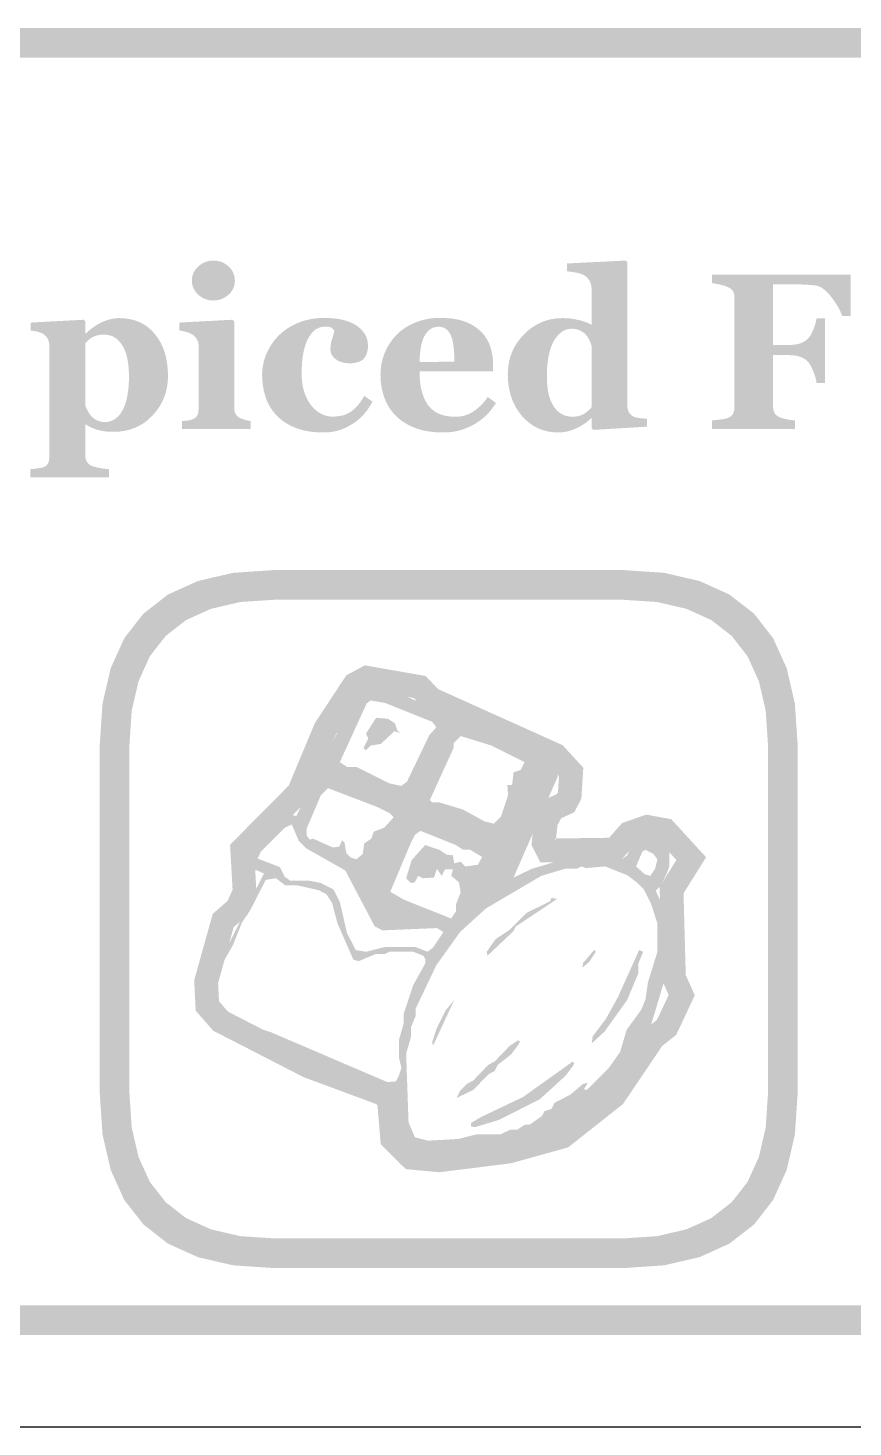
# Model space of a CAD drawing. Header units: millimetres. Extents: x 6 to 441, y 6 to 299.
# Drawn here: x 153.93 to 165.05, y 68.96 to 87.8 of the extents above; entities that cross this region are included whole.
import ezdxf

# ---------------------------------------------------------------- set-up
doc = ezdxf.new("R2010")
doc.units = ezdxf.units.MM
doc.layers.add('CUT', color=1, linetype='Continuous')
doc.layers.add('RASTER', color=7, linetype='Continuous')

msp = doc.modelspace()

# ---------------------------------------------------------------- hatches: boundary and pattern name
at = {"layer": 'RASTER'}
h = msp.add_hatch(color=7, dxfattribs=at)
h.paths.add_polyline_path([(139.2, 85.6), (139.234, 86.116), (139.337, 86.563), (139.509, 86.941), (139.75, 87.25), (140.059, 87.491), (140.438, 87.663), (140.884, 87.766), (141.4, 87.8), (198.6, 87.8), (199.116, 87.766), (199.563, 87.663), (199.941, 87.491), (200.25, 87.25), (200.491, 86.941), (200.663, 86.563), (200.766, 86.116), (200.8, 85.6), (200.8, 72.4), (200.766, 71.884), (200.663, 71.438), (200.491, 71.059), (200.25, 70.75), (199.941, 70.509), (199.563, 70.338), (199.116, 70.234), (198.6, 70.2), (141.4, 70.2), (140.884, 70.234), (140.438, 70.337), (140.059, 70.509), (139.75, 70.75), (139.509, 71.059), (139.337, 71.438), (139.234, 71.884), (139.2, 72.4)])
h.paths.add_polyline_path([(139.6, 85.6), (139.6, 72.4), (139.628, 71.978), (139.712, 71.613), (139.853, 71.303), (140.05, 71.05), (140.303, 70.853), (140.613, 70.712), (140.978, 70.628), (141.4, 70.6), (198.6, 70.6), (199.022, 70.628), (199.388, 70.712), (199.697, 70.853), (199.95, 71.05), (200.147, 71.303), (200.288, 71.613), (200.372, 71.978), (200.4, 72.4), (200.4, 85.6), (200.372, 86.022), (200.288, 86.387), (200.147, 86.697), (199.95, 86.95), (199.697, 87.147), (199.388, 87.288), (199.022, 87.372), (198.6, 87.4), (141.4, 87.4), (140.978, 87.372), (140.613, 87.288), (140.303, 87.147), (140.05, 86.95), (139.853, 86.697), (139.712, 86.387), (139.628, 86.022), (139.6, 85.6)], flags=0)
h = msp.add_hatch(color=7, dxfattribs=at)
h.paths.add_polyline_path([(156.934, 82.4), (156.008, 82.4), (156.008, 82.507), (156.017, 82.508), (156.027, 82.508), (156.036, 82.509), (156.046, 82.51), (156.055, 82.511), (156.064, 82.512), (156.073, 82.513), (156.083, 82.514), (156.092, 82.515), (156.1, 82.517), (156.109, 82.518), (156.117, 82.52), (156.124, 82.522), (156.132, 82.524), (156.139, 82.526), (156.146, 82.529), (156.157, 82.534), (156.167, 82.539), (156.177, 82.544), (156.185, 82.55), (156.193, 82.557), (156.2, 82.564), (156.206, 82.571), (156.211, 82.579), (156.216, 82.588), (156.22, 82.597), (156.223, 82.607), (156.226, 82.618), (156.228, 82.629), (156.229, 82.641), (156.23, 82.653), (156.23, 82.667), (156.23, 83.519), (156.23, 83.532), (156.229, 83.544), (156.227, 83.556), (156.225, 83.567), (156.221, 83.578), (156.217, 83.589), (156.213, 83.599), (156.207, 83.609), (156.201, 83.619), (156.195, 83.628), (156.188, 83.636), (156.181, 83.644), (156.173, 83.652), (156.165, 83.659), (156.157, 83.665), (156.148, 83.671), (156.141, 83.676), (156.134, 83.68), (156.125, 83.684), (156.115, 83.689), (156.105, 83.693), (156.094, 83.697), (156.082, 83.701), (156.069, 83.705), (156.055, 83.709), (156.042, 83.713), (156.03, 83.716), (156.018, 83.718), (156.005, 83.721), (155.994, 83.723), (155.982, 83.724), (155.971, 83.726), (155.971, 83.833), (156.689, 83.871), (156.711, 83.849), (156.711, 82.686), (156.711, 82.673), (156.712, 82.661), (156.714, 82.649), (156.716, 82.638), (156.72, 82.628), (156.723, 82.617), (156.728, 82.608), (156.733, 82.598), (156.739, 82.59), (156.745, 82.582), (156.752, 82.574), (156.76, 82.567), (156.768, 82.561), (156.777, 82.555), (156.786, 82.55), (156.796, 82.545), (156.803, 82.542), (156.811, 82.539), (156.819, 82.536), (156.827, 82.533), (156.835, 82.53), (156.843, 82.527), (156.852, 82.524), (156.86, 82.522), (156.869, 82.519), (156.878, 82.517), (156.887, 82.515), (156.896, 82.513), (156.905, 82.511), (156.915, 82.509), (156.924, 82.508), (156.934, 82.507)])
h.paths.add_polyline_path([(156.72, 84.398), (156.718, 84.371), (156.714, 84.344), (156.708, 84.319), (156.698, 84.295), (156.686, 84.272), (156.672, 84.25), (156.654, 84.228), (156.634, 84.208), (156.612, 84.19), (156.589, 84.174), (156.565, 84.161), (156.54, 84.15), (156.515, 84.141), (156.488, 84.135), (156.46, 84.131), (156.431, 84.13), (156.402, 84.131), (156.374, 84.135), (156.347, 84.141), (156.321, 84.15), (156.296, 84.161), (156.272, 84.174), (156.249, 84.19), (156.227, 84.208), (156.207, 84.228), (156.189, 84.25), (156.175, 84.272), (156.163, 84.295), (156.153, 84.319), (156.146, 84.344), (156.142, 84.371), (156.141, 84.398), (156.142, 84.425), (156.146, 84.452), (156.153, 84.477), (156.163, 84.501), (156.175, 84.525), (156.189, 84.547), (156.207, 84.568), (156.227, 84.588), (156.249, 84.607), (156.272, 84.623), (156.296, 84.637), (156.321, 84.648), (156.347, 84.656), (156.374, 84.663), (156.402, 84.666), (156.431, 84.668), (156.46, 84.666), (156.488, 84.663), (156.515, 84.656), (156.541, 84.648), (156.566, 84.637), (156.59, 84.623), (156.613, 84.607), (156.635, 84.588), (156.655, 84.568), (156.672, 84.547), (156.687, 84.525), (156.698, 84.501), (156.708, 84.477), (156.714, 84.452), (156.718, 84.425), (156.72, 84.398)])
h = msp.add_hatch(color=7, dxfattribs=at)
h.paths.add_polyline_path([(162.271, 82.431), (161.549, 82.388), (161.527, 82.409), (161.527, 82.544), (161.517, 82.546), (161.498, 82.527), (161.478, 82.509), (161.456, 82.491), (161.433, 82.474), (161.408, 82.457), (161.381, 82.441), (161.353, 82.426), (161.323, 82.411), (161.292, 82.397), (161.262, 82.386), (161.231, 82.376), (161.2, 82.368), (161.169, 82.361), (161.138, 82.357), (161.107, 82.354), (161.076, 82.353), (161.004, 82.357), (160.935, 82.367), (160.869, 82.384), (160.806, 82.408), (160.747, 82.439), (160.691, 82.477), (160.638, 82.521), (160.588, 82.573), (160.543, 82.63), (160.504, 82.691), (160.471, 82.756), (160.444, 82.825), (160.423, 82.898), (160.408, 82.975), (160.399, 83.056), (160.396, 83.141), (160.4, 83.217), (160.41, 83.29), (160.427, 83.361), (160.45, 83.428), (160.48, 83.493), (160.517, 83.555), (160.561, 83.615), (160.611, 83.671), (160.666, 83.723), (160.724, 83.768), (160.785, 83.806), (160.848, 83.837), (160.915, 83.862), (160.984, 83.879), (161.056, 83.889), (161.13, 83.893), (161.16, 83.892), (161.19, 83.891), (161.218, 83.889), (161.247, 83.886), (161.275, 83.882), (161.302, 83.877), (161.329, 83.872), (161.356, 83.866), (161.382, 83.859), (161.406, 83.851), (161.429, 83.844), (161.451, 83.836), (161.471, 83.828), (161.49, 83.82), (161.508, 83.811), (161.524, 83.802), (161.524, 84.281), (161.524, 84.294), (161.523, 84.308), (161.521, 84.321), (161.519, 84.333), (161.516, 84.346), (161.512, 84.358), (161.508, 84.371), (161.502, 84.383), (161.497, 84.394), (161.491, 84.405), (161.484, 84.415), (161.477, 84.425), (161.469, 84.434), (161.461, 84.442), (161.453, 84.45), (161.444, 84.457), (161.432, 84.464), (161.42, 84.472), (161.407, 84.478), (161.393, 84.484), (161.378, 84.49), (161.363, 84.495), (161.347, 84.499), (161.33, 84.503), (161.313, 84.506), (161.296, 84.509), (161.279, 84.512), (161.262, 84.515), (161.245, 84.517), (161.228, 84.519), (161.211, 84.521), (161.193, 84.523), (161.193, 84.629), (161.984, 84.668), (162.006, 84.644), (162.006, 82.724), (162.007, 82.71), (162.007, 82.697), (162.009, 82.684), (162.011, 82.672), (162.014, 82.661), (162.017, 82.65), (162.02, 82.64), (162.025, 82.63), (162.03, 82.621), (162.035, 82.612), (162.042, 82.604), (162.049, 82.596), (162.056, 82.589), (162.065, 82.582), (162.074, 82.576), (162.084, 82.57), (162.092, 82.566), (162.101, 82.562), (162.111, 82.559), (162.122, 82.556), (162.134, 82.553), (162.146, 82.551), (162.16, 82.548), (162.174, 82.546), (162.189, 82.545), (162.202, 82.543), (162.216, 82.542), (162.228, 82.541), (162.24, 82.54), (162.251, 82.539), (162.262, 82.538), (162.271, 82.538)])
h.paths.add_polyline_path([(161.524, 82.692), (161.524, 83.519), (161.522, 83.528), (161.519, 83.536), (161.516, 83.545), (161.512, 83.555), (161.508, 83.564), (161.505, 83.574), (161.5, 83.584), (161.496, 83.594), (161.491, 83.604), (161.486, 83.614), (161.48, 83.624), (161.474, 83.634), (161.468, 83.643), (161.461, 83.653), (161.453, 83.662), (161.445, 83.671), (161.438, 83.679), (161.429, 83.686), (161.421, 83.694), (161.411, 83.7), (161.401, 83.707), (161.39, 83.714), (161.379, 83.72), (161.367, 83.726), (161.354, 83.731), (161.342, 83.736), (161.328, 83.74), (161.315, 83.743), (161.301, 83.746), (161.286, 83.748), (161.272, 83.749), (161.256, 83.749), (161.221, 83.747), (161.186, 83.739), (161.154, 83.726), (161.123, 83.708), (161.094, 83.684), (161.066, 83.656), (161.04, 83.622), (161.016, 83.584), (160.994, 83.54), (160.975, 83.492), (160.959, 83.44), (160.946, 83.384), (160.936, 83.323), (160.928, 83.259), (160.924, 83.19), (160.922, 83.116), (160.923, 83.087), (160.923, 83.058), (160.925, 83.031), (160.927, 83.004), (160.929, 82.977), (160.932, 82.952), (160.935, 82.927), (160.939, 82.903), (160.944, 82.88), (160.949, 82.857), (160.955, 82.835), (160.962, 82.813), (160.97, 82.792), (160.979, 82.771), (160.988, 82.751), (160.999, 82.731), (161.01, 82.712), (161.021, 82.694), (161.034, 82.678), (161.047, 82.662), (161.061, 82.647), (161.076, 82.634), (161.091, 82.621), (161.108, 82.609), (161.125, 82.599), (161.143, 82.59), (161.161, 82.583), (161.181, 82.577), (161.202, 82.572), (161.223, 82.568), (161.245, 82.566), (161.268, 82.566), (161.29, 82.566), (161.311, 82.568), (161.331, 82.57), (161.35, 82.574), (161.368, 82.579), (161.385, 82.585), (161.401, 82.592), (161.416, 82.6), (161.431, 82.609), (161.445, 82.619), (161.459, 82.629), (161.472, 82.64), (161.486, 82.652), (161.499, 82.664), (161.512, 82.678), (161.524, 82.692)], flags=0)
for points in [[(165.012, 83.923), (164.899, 83.923), (164.888, 83.954), (164.874, 83.985), (164.858, 84.017), (164.841, 84.049), (164.821, 84.081), (164.799, 84.114), (164.775, 84.148), (164.749, 84.182), (164.723, 84.214), (164.696, 84.243), (164.67, 84.267), (164.644, 84.288), (164.619, 84.305), (164.594, 84.318), (164.569, 84.327), (164.545, 84.332), (164.533, 84.334), (164.521, 84.335), (164.508, 84.336), (164.494, 84.338), (164.479, 84.339), (164.463, 84.34), (164.446, 84.341), (164.428, 84.342), (164.41, 84.343), (164.392, 84.344), (164.374, 84.345), (164.357, 84.346), (164.341, 84.346), (164.324, 84.347), (164.309, 84.347), (164.293, 84.347), (163.969, 84.347), (163.969, 83.531), (164.176, 83.531), (164.197, 83.531), (164.218, 83.532), (164.238, 83.534), (164.258, 83.536), (164.276, 83.539), (164.294, 83.542), (164.312, 83.546), (164.328, 83.551), (164.344, 83.556), (164.359, 83.562), (164.374, 83.57), (164.389, 83.578), (164.403, 83.588), (164.417, 83.598), (164.43, 83.609), (164.442, 83.622), (164.452, 83.632), (164.461, 83.643), (164.47, 83.656), (164.478, 83.671), (164.487, 83.687), (164.496, 83.704), (164.505, 83.723), (164.513, 83.744), (164.522, 83.765), (164.529, 83.785), (164.535, 83.805), (164.541, 83.824), (164.546, 83.842), (164.55, 83.859), (164.553, 83.875), (164.555, 83.891), (164.667, 83.891), (164.667, 83.017), (164.555, 83.017), (164.553, 83.034), (164.55, 83.051), (164.546, 83.07), (164.541, 83.09), (164.535, 83.11), (164.527, 83.132), (164.519, 83.154), (164.51, 83.177), (164.5, 83.2), (164.491, 83.22), (164.482, 83.239), (164.473, 83.256), (164.465, 83.27), (164.457, 83.283), (164.45, 83.294), (164.442, 83.302), (164.431, 83.314), (164.42, 83.324), (164.407, 83.334), (164.394, 83.343), (164.38, 83.351), (164.365, 83.359), (164.35, 83.366), (164.334, 83.372), (164.317, 83.377), (164.299, 83.382), (164.281, 83.386), (164.261, 83.389), (164.241, 83.391), (164.22, 83.393), (164.198, 83.394), (164.176, 83.395), (163.969, 83.395), (163.969, 82.706), (163.97, 82.693), (163.97, 82.681), (163.972, 82.669), (163.974, 82.657), (163.977, 82.646), (163.98, 82.636), (163.984, 82.626), (163.989, 82.616), (163.995, 82.607), (164.001, 82.598), (164.009, 82.59), (164.018, 82.582), (164.028, 82.575), (164.039, 82.568), (164.051, 82.561), (164.064, 82.555), (164.073, 82.552), (164.082, 82.549), (164.092, 82.546), (164.103, 82.543), (164.114, 82.54), (164.126, 82.537), (164.139, 82.534), (164.153, 82.531), (164.167, 82.528), (164.181, 82.526), (164.195, 82.524), (164.209, 82.521), (164.223, 82.519), (164.237, 82.518), (164.251, 82.516), (164.265, 82.514), (164.265, 82.4), (163.145, 82.4), (163.145, 82.514), (163.156, 82.515), (163.168, 82.517), (163.18, 82.518), (163.194, 82.52), (163.209, 82.521), (163.224, 82.523), (163.24, 82.525), (163.257, 82.527), (163.274, 82.529), (163.29, 82.531), (163.304, 82.533), (163.317, 82.536), (163.329, 82.538), (163.339, 82.541), (163.348, 82.544), (163.355, 82.546), (163.368, 82.552), (163.38, 82.558), (163.39, 82.564), (163.4, 82.571), (163.409, 82.578), (163.416, 82.586), (163.423, 82.595), (163.429, 82.604), (163.434, 82.613), (163.438, 82.623), (163.441, 82.634), (163.444, 82.645), (163.446, 82.657), (163.448, 82.67), (163.449, 82.683), (163.449, 82.697), (163.449, 84.164), (163.449, 84.176), (163.448, 84.188), (163.447, 84.199), (163.445, 84.21), (163.442, 84.221), (163.439, 84.231), (163.435, 84.241), (163.431, 84.251), (163.426, 84.26), (163.419, 84.269), (163.412, 84.277), (163.403, 84.285), (163.393, 84.293), (163.382, 84.3), (163.369, 84.307), (163.355, 84.313), (163.345, 84.317), (163.333, 84.322), (163.321, 84.326), (163.308, 84.33), (163.294, 84.334), (163.279, 84.338), (163.264, 84.342), (163.247, 84.345), (163.231, 84.349), (163.215, 84.352), (163.201, 84.355), (163.188, 84.357), (163.175, 84.36), (163.164, 84.362), (163.154, 84.363), (163.145, 84.364), (163.145, 84.479), (165.012, 84.479)], [(157.905, 82.353), (157.855, 82.354), (157.806, 82.357), (157.759, 82.361), (157.713, 82.368), (157.669, 82.376), (157.626, 82.386), (157.585, 82.399), (157.545, 82.412), (157.507, 82.428), (157.471, 82.445), (157.436, 82.463), (157.403, 82.483), (157.372, 82.503), (157.342, 82.526), (157.314, 82.549), (157.288, 82.574), (157.264, 82.601), (157.241, 82.629), (157.219, 82.658), (157.2, 82.688), (157.182, 82.719), (157.165, 82.752), (157.15, 82.785), (157.137, 82.82), (157.126, 82.856), (157.115, 82.893), (157.107, 82.93), (157.1, 82.969), (157.094, 83.008), (157.091, 83.048), (157.088, 83.088), (157.087, 83.129), (157.088, 83.167), (157.091, 83.205), (157.096, 83.242), (157.103, 83.278), (157.111, 83.314), (157.122, 83.35), (157.134, 83.385), (157.148, 83.42), (157.164, 83.453), (157.181, 83.486), (157.2, 83.518), (157.22, 83.549), (157.241, 83.578), (157.264, 83.607), (157.288, 83.635), (157.313, 83.661), (157.341, 83.687), (157.37, 83.712), (157.401, 83.735), (157.433, 83.757), (157.467, 83.778), (157.503, 83.797), (157.54, 83.815), (157.579, 83.832), (157.619, 83.847), (157.66, 83.86), (157.703, 83.871), (157.746, 83.88), (157.79, 83.887), (157.836, 83.892), (157.882, 83.895), (157.93, 83.896), (157.995, 83.894), (158.057, 83.889), (158.116, 83.881), (158.171, 83.87), (158.223, 83.856), (158.271, 83.838), (158.315, 83.818), (158.356, 83.794), (158.393, 83.767), (158.425, 83.738), (158.451, 83.707), (158.474, 83.674), (158.491, 83.639), (158.503, 83.601), (158.51, 83.561), (158.513, 83.519), (158.512, 83.493), (158.509, 83.469), (158.505, 83.446), (158.499, 83.424), (158.491, 83.403), (158.481, 83.384), (158.47, 83.366), (158.457, 83.349), (158.442, 83.334), (158.424, 83.321), (158.404, 83.31), (158.381, 83.301), (158.356, 83.294), (158.328, 83.289), (158.298, 83.286), (158.265, 83.285), (158.238, 83.286), (158.212, 83.288), (158.188, 83.292), (158.164, 83.298), (158.142, 83.305), (158.121, 83.314), (158.1, 83.325), (158.081, 83.338), (158.064, 83.351), (158.049, 83.366), (158.036, 83.382), (158.026, 83.398), (158.018, 83.416), (158.012, 83.435), (158.008, 83.454), (158.007, 83.475), (158.008, 83.493), (158.009, 83.511), (158.011, 83.529), (158.013, 83.547), (158.016, 83.564), (158.021, 83.582), (158.025, 83.6), (158.031, 83.617), (158.036, 83.634), (158.041, 83.65), (158.046, 83.665), (158.049, 83.679), (158.053, 83.692), (158.055, 83.704), (158.057, 83.715), (158.059, 83.724), (158.054, 83.731), (158.05, 83.737), (158.045, 83.742), (158.04, 83.747), (158.035, 83.752), (158.029, 83.757), (158.024, 83.761), (158.018, 83.765), (158.011, 83.768), (158.003, 83.771), (157.995, 83.773), (157.986, 83.775), (157.976, 83.776), (157.965, 83.778), (157.953, 83.778), (157.94, 83.778), (157.924, 83.778), (157.908, 83.776), (157.892, 83.774), (157.877, 83.771), (157.862, 83.766), (157.848, 83.761), (157.834, 83.755), (157.82, 83.748), (157.806, 83.739), (157.793, 83.729), (157.78, 83.718), (157.767, 83.705), (157.755, 83.691), (157.743, 83.675), (157.731, 83.658), (157.719, 83.639), (157.708, 83.62), (157.697, 83.6), (157.687, 83.577), (157.678, 83.554), (157.669, 83.528), (157.661, 83.501), (157.653, 83.473), (157.646, 83.443), (157.64, 83.411), (157.634, 83.378), (157.63, 83.344), (157.626, 83.307), (157.623, 83.27), (157.621, 83.23), (157.62, 83.19), (157.619, 83.147), (157.621, 83.083), (157.627, 83.023), (157.636, 82.966), (157.65, 82.912), (157.667, 82.861), (157.688, 82.813), (157.713, 82.768), (157.741, 82.727), (157.773, 82.689), (157.806, 82.657), (157.84, 82.629), (157.876, 82.607), (157.913, 82.589), (157.952, 82.577), (157.992, 82.569), (158.034, 82.567), (158.073, 82.568), (158.111, 82.572), (158.146, 82.577), (158.18, 82.585), (158.211, 82.595), (158.24, 82.608), (158.267, 82.623), (158.292, 82.64), (158.316, 82.659), (158.339, 82.68), (158.361, 82.702), (158.383, 82.727), (158.404, 82.754), (158.424, 82.782), (158.444, 82.813), (158.463, 82.845), (158.573, 82.769), (158.561, 82.747), (158.549, 82.725), (158.536, 82.704), (158.523, 82.684), (158.509, 82.663), (158.495, 82.644), (158.48, 82.625), (158.464, 82.606), (158.448, 82.588), (158.431, 82.57), (158.414, 82.553), (158.395, 82.536), (158.376, 82.52), (158.356, 82.504), (158.335, 82.489), (158.313, 82.475), (158.29, 82.46), (158.267, 82.447), (158.244, 82.434), (158.22, 82.422), (158.197, 82.411), (158.173, 82.401), (158.15, 82.392), (158.126, 82.384), (158.102, 82.377), (158.076, 82.37), (158.05, 82.365), (158.023, 82.361), (157.995, 82.357), (157.966, 82.355), (157.936, 82.354), (157.905, 82.353)]]:
    msp.add_hatch(color=7, dxfattribs=at).paths.add_polyline_path(points)
h = msp.add_hatch(color=7, dxfattribs=at)
h.paths.add_polyline_path([(155.819, 83.113), (155.816, 83.037), (155.806, 82.964), (155.79, 82.894), (155.767, 82.826), (155.738, 82.761), (155.703, 82.699), (155.661, 82.64), (155.612, 82.583), (155.559, 82.531), (155.502, 82.486), (155.442, 82.448), (155.378, 82.417), (155.311, 82.393), (155.241, 82.376), (155.167, 82.365), (155.089, 82.362), (155.055, 82.362), (155.022, 82.364), (154.991, 82.366), (154.962, 82.369), (154.934, 82.373), (154.908, 82.378), (154.884, 82.384), (154.861, 82.39), (154.839, 82.398), (154.819, 82.406), (154.799, 82.414), (154.781, 82.422), (154.763, 82.431), (154.746, 82.44), (154.731, 82.45), (154.716, 82.46), (154.704, 82.46), (154.704, 82.048), (154.704, 82.036), (154.706, 82.024), (154.707, 82.012), (154.71, 82), (154.713, 81.99), (154.717, 81.979), (154.721, 81.969), (154.727, 81.959), (154.733, 81.95), (154.739, 81.941), (154.746, 81.933), (154.754, 81.926), (154.762, 81.919), (154.771, 81.913), (154.781, 81.908), (154.791, 81.903), (154.801, 81.899), (154.812, 81.896), (154.825, 81.892), (154.838, 81.888), (154.853, 81.884), (154.868, 81.881), (154.885, 81.877), (154.903, 81.874), (154.92, 81.871), (154.937, 81.868), (154.954, 81.866), (154.969, 81.864), (154.984, 81.862), (154.998, 81.86), (155.011, 81.859), (155.023, 81.858), (155.023, 81.75), (153.966, 81.75), (153.966, 81.858), (153.975, 81.859), (153.985, 81.86), (153.996, 81.861), (154.007, 81.862), (154.019, 81.864), (154.031, 81.865), (154.044, 81.867), (154.058, 81.869), (154.072, 81.871), (154.084, 81.873), (154.096, 81.875), (154.107, 81.877), (154.117, 81.879), (154.126, 81.881), (154.134, 81.884), (154.142, 81.886), (154.153, 81.89), (154.163, 81.895), (154.173, 81.901), (154.181, 81.908), (154.188, 81.915), (154.195, 81.923), (154.201, 81.931), (154.205, 81.941), (154.209, 81.951), (154.213, 81.961), (154.216, 81.971), (154.218, 81.982), (154.22, 81.994), (154.221, 82.005), (154.222, 82.017), (154.222, 82.029), (154.222, 83.528), (154.221, 83.54), (154.219, 83.551), (154.217, 83.563), (154.214, 83.573), (154.211, 83.584), (154.208, 83.594), (154.204, 83.604), (154.199, 83.613), (154.195, 83.622), (154.189, 83.631), (154.183, 83.639), (154.176, 83.647), (154.168, 83.655), (154.16, 83.663), (154.151, 83.67), (154.142, 83.677), (154.134, 83.682), (154.126, 83.686), (154.117, 83.691), (154.108, 83.695), (154.098, 83.699), (154.087, 83.702), (154.076, 83.706), (154.064, 83.709), (154.052, 83.712), (154.04, 83.715), (154.028, 83.717), (154.016, 83.719), (154.004, 83.721), (153.992, 83.723), (153.98, 83.724), (153.969, 83.726), (153.969, 83.833), (154.682, 83.871), (154.704, 83.852), (154.704, 83.689), (154.716, 83.686), (154.74, 83.71), (154.765, 83.732), (154.791, 83.754), (154.818, 83.773), (154.845, 83.792), (154.873, 83.809), (154.901, 83.824), (154.93, 83.838), (154.96, 83.851), (154.989, 83.862), (155.019, 83.872), (155.048, 83.879), (155.077, 83.885), (155.106, 83.889), (155.135, 83.892), (155.164, 83.893), (155.238, 83.889), (155.308, 83.879), (155.374, 83.862), (155.435, 83.839), (155.493, 83.809), (155.547, 83.772), (155.597, 83.728), (155.643, 83.678), (155.684, 83.622), (155.72, 83.562), (155.75, 83.498), (155.775, 83.43), (155.794, 83.357), (155.808, 83.28), (155.816, 83.199), (155.819, 83.113)])
h.paths.add_polyline_path([(155.293, 83.108), (155.293, 83.135), (155.292, 83.162), (155.291, 83.189), (155.289, 83.215), (155.287, 83.241), (155.284, 83.267), (155.281, 83.292), (155.277, 83.318), (155.272, 83.342), (155.267, 83.367), (155.261, 83.39), (155.255, 83.413), (155.247, 83.435), (155.239, 83.456), (155.23, 83.477), (155.22, 83.497), (155.209, 83.516), (155.198, 83.535), (155.186, 83.552), (155.174, 83.568), (155.16, 83.583), (155.146, 83.598), (155.131, 83.611), (155.115, 83.623), (155.098, 83.634), (155.081, 83.644), (155.062, 83.652), (155.043, 83.658), (155.022, 83.663), (155.001, 83.667), (154.979, 83.669), (154.956, 83.67), (154.933, 83.67), (154.911, 83.668), (154.89, 83.665), (154.87, 83.662), (154.852, 83.657), (154.835, 83.651), (154.819, 83.645), (154.804, 83.637), (154.79, 83.629), (154.776, 83.619), (154.763, 83.61), (154.75, 83.599), (154.738, 83.588), (154.726, 83.576), (154.715, 83.564), (154.704, 83.551), (154.704, 82.721), (154.707, 82.713), (154.71, 82.705), (154.713, 82.696), (154.717, 82.687), (154.721, 82.678), (154.726, 82.667), (154.732, 82.657), (154.738, 82.645), (154.744, 82.634), (154.75, 82.623), (154.756, 82.613), (154.763, 82.604), (154.769, 82.595), (154.775, 82.586), (154.781, 82.579), (154.788, 82.571), (154.797, 82.562), (154.807, 82.553), (154.817, 82.545), (154.827, 82.537), (154.837, 82.53), (154.848, 82.524), (154.86, 82.518), (154.871, 82.513), (154.883, 82.508), (154.895, 82.504), (154.907, 82.501), (154.92, 82.499), (154.933, 82.496), (154.946, 82.495), (154.96, 82.494), (154.974, 82.494), (155.009, 82.496), (155.043, 82.504), (155.074, 82.516), (155.104, 82.533), (155.132, 82.555), (155.159, 82.582), (155.183, 82.613), (155.206, 82.65), (155.226, 82.691), (155.244, 82.737), (155.259, 82.787), (155.271, 82.842), (155.281, 82.902), (155.288, 82.966), (155.292, 83.034), (155.293, 83.108)], flags=0)
h = msp.add_hatch(color=7, dxfattribs=at)
h.paths.add_polyline_path([(160.237, 82.75), (160.224, 82.729), (160.21, 82.709), (160.195, 82.689), (160.18, 82.669), (160.164, 82.649), (160.148, 82.63), (160.131, 82.611), (160.113, 82.593), (160.095, 82.574), (160.076, 82.557), (160.056, 82.54), (160.036, 82.524), (160.015, 82.508), (159.993, 82.494), (159.971, 82.479), (159.948, 82.466), (159.924, 82.452), (159.899, 82.44), (159.874, 82.428), (159.85, 82.417), (159.825, 82.407), (159.8, 82.398), (159.775, 82.389), (159.75, 82.382), (159.724, 82.375), (159.698, 82.369), (159.67, 82.364), (159.642, 82.36), (159.613, 82.357), (159.582, 82.355), (159.551, 82.354), (159.519, 82.353), (159.466, 82.354), (159.414, 82.357), (159.365, 82.362), (159.317, 82.369), (159.271, 82.377), (159.227, 82.388), (159.185, 82.4), (159.145, 82.415), (159.106, 82.431), (159.069, 82.448), (159.034, 82.467), (159.001, 82.487), (158.969, 82.508), (158.939, 82.531), (158.911, 82.555), (158.885, 82.58), (158.86, 82.607), (158.837, 82.635), (158.815, 82.663), (158.795, 82.694), (158.777, 82.725), (158.76, 82.757), (158.745, 82.791), (158.732, 82.826), (158.72, 82.861), (158.71, 82.898), (158.701, 82.935), (158.694, 82.973), (158.688, 83.012), (158.684, 83.051), (158.682, 83.091), (158.681, 83.132), (158.682, 83.17), (158.685, 83.206), (158.689, 83.243), (158.695, 83.279), (158.703, 83.314), (158.712, 83.35), (158.723, 83.384), (158.736, 83.419), (158.751, 83.453), (158.766, 83.485), (158.784, 83.517), (158.803, 83.548), (158.823, 83.578), (158.844, 83.607), (158.868, 83.635), (158.892, 83.663), (158.918, 83.688), (158.945, 83.712), (158.974, 83.735), (159.005, 83.757), (159.037, 83.777), (159.071, 83.796), (159.106, 83.814), (159.143, 83.831), (159.182, 83.846), (159.221, 83.859), (159.262, 83.87), (159.304, 83.879), (159.347, 83.887), (159.391, 83.892), (159.436, 83.895), (159.482, 83.896), (159.533, 83.895), (159.58, 83.892), (159.626, 83.889), (159.669, 83.883), (159.71, 83.876), (159.749, 83.868), (159.785, 83.857), (159.819, 83.846), (159.852, 83.833), (159.882, 83.819), (159.912, 83.803), (159.94, 83.786), (159.966, 83.769), (159.992, 83.75), (160.015, 83.729), (160.038, 83.708), (160.058, 83.687), (160.077, 83.664), (160.094, 83.641), (160.11, 83.617), (160.124, 83.592), (160.137, 83.566), (160.149, 83.539), (160.159, 83.511), (160.168, 83.483), (160.176, 83.454), (160.182, 83.424), (160.188, 83.395), (160.192, 83.365), (160.195, 83.335), (160.197, 83.304), (160.197, 83.273), (160.197, 83.178), (159.207, 83.178), (159.209, 83.105), (159.214, 83.037), (159.223, 82.973), (159.236, 82.913), (159.252, 82.859), (159.272, 82.808), (159.296, 82.762), (159.323, 82.721), (159.354, 82.684), (159.389, 82.652), (159.429, 82.625), (159.473, 82.603), (159.521, 82.586), (159.573, 82.574), (159.63, 82.567), (159.69, 82.564), (159.724, 82.565), (159.758, 82.569), (159.79, 82.575), (159.821, 82.583), (159.852, 82.594), (159.881, 82.606), (159.91, 82.622), (159.938, 82.64), (159.965, 82.659), (159.991, 82.68), (160.016, 82.702), (160.04, 82.725), (160.063, 82.75), (160.085, 82.775), (160.106, 82.802), (160.125, 82.831)])
h.paths.add_polyline_path([(159.677, 83.307), (159.677, 83.329), (159.677, 83.351), (159.676, 83.373), (159.675, 83.396), (159.674, 83.418), (159.672, 83.441), (159.671, 83.464), (159.668, 83.487), (159.666, 83.509), (159.663, 83.531), (159.66, 83.551), (159.656, 83.571), (159.652, 83.589), (159.648, 83.606), (159.643, 83.623), (159.638, 83.638), (159.631, 83.654), (159.624, 83.67), (159.616, 83.685), (159.608, 83.698), (159.599, 83.711), (159.59, 83.722), (159.58, 83.732), (159.57, 83.742), (159.558, 83.75), (159.547, 83.757), (159.534, 83.763), (159.521, 83.768), (159.507, 83.772), (159.492, 83.775), (159.477, 83.776), (159.46, 83.777), (159.433, 83.775), (159.407, 83.77), (159.382, 83.761), (159.359, 83.748), (159.337, 83.732), (159.317, 83.713), (159.298, 83.689), (159.28, 83.663), (159.264, 83.632), (159.25, 83.597), (159.238, 83.558), (159.228, 83.515), (159.22, 83.468), (159.214, 83.416), (159.209, 83.361), (159.207, 83.301)], flags=0)
h = msp.add_hatch(color=7, dxfattribs=at)
h.paths.add_polyline_path([(154.9, 78.15), (154.937, 78.701), (155.047, 79.178), (155.23, 79.582), (155.488, 79.913), (155.818, 80.17), (156.222, 80.353), (156.699, 80.463), (157.25, 80.5), (161.95, 80.5), (162.501, 80.463), (162.978, 80.353), (163.382, 80.17), (163.713, 79.913), (163.97, 79.582), (164.153, 79.178), (164.263, 78.701), (164.3, 78.15), (164.3, 73.45), (164.263, 72.899), (164.153, 72.422), (163.97, 72.018), (163.713, 71.687), (163.382, 71.43), (162.978, 71.247), (162.501, 71.137), (161.95, 71.1), (157.25, 71.1), (156.699, 71.137), (156.222, 71.247), (155.818, 71.43), (155.488, 71.688), (155.23, 72.018), (155.047, 72.422), (154.937, 72.899), (154.9, 73.45)])
h.paths.add_polyline_path([(155.3, 78.15), (155.3, 73.45), (155.33, 72.993), (155.422, 72.597), (155.574, 72.262), (155.788, 71.988), (156.062, 71.774), (156.397, 71.622), (156.793, 71.53), (157.25, 71.5), (161.95, 71.5), (162.407, 71.53), (162.803, 71.622), (163.138, 71.774), (163.413, 71.988), (163.626, 72.262), (163.778, 72.597), (163.87, 72.993), (163.9, 73.45), (163.9, 78.15), (163.87, 78.607), (163.778, 79.003), (163.626, 79.338), (163.413, 79.612), (163.138, 79.826), (162.803, 79.978), (162.407, 80.07), (161.95, 80.1), (157.25, 80.1), (156.793, 80.07), (156.397, 79.978), (156.062, 79.826), (155.788, 79.613), (155.574, 79.338), (155.422, 79.003), (155.33, 78.607), (155.3, 78.15)], flags=0)
h = msp.add_hatch(color=7, dxfattribs=at)
h.paths.add_polyline_path([(158.47, 79.217), (159.288, 79.074), (159.46, 78.896), (161.134, 78.142), (161.413, 77.838), (161.387, 77.423), (161.292, 77.239), (161.115, 77.158), (161.066, 77.067), (161.043, 76.859), (161.03, 76.885), (161.76, 76.895), (161.935, 77.093), (162.26, 77.207), (162.598, 77.145), (163.067, 76.633), (162.763, 76.146), (162.793, 75.046), (162.915, 74.775), (162.664, 74.24), (162.475, 74.091), (161.948, 73.31), (161.208, 72.725), (160.441, 72.512), (159.477, 72.391), (159.022, 72.433), (158.684, 72.77), (158.641, 73.289), (158.629, 73.307), (157.644, 73.672), (156.428, 74.297), (156.192, 74.566), (156.172, 74.976), (156.422, 75.871), (156.62, 76.042), (156.689, 76.195), (156.655, 76.801), (157.446, 77.599), (157.797, 78.439), (158.22, 79.082)])
h.paths.add_polyline_path([(158.524, 78.883), (158.443, 78.839), (158.081, 78.288), (157.717, 77.418), (156.982, 76.677), (157.012, 76.135), (156.883, 75.846), (156.704, 75.692), (156.494, 74.94), (156.506, 74.693), (156.628, 74.553), (157.774, 73.965), (158.838, 73.571), (158.953, 73.397), (158.994, 72.914), (159.167, 72.741), (159.471, 72.712), (160.378, 72.827), (161.06, 73.016), (161.711, 73.53), (162.238, 74.312), (162.406, 74.444), (162.563, 74.778), (162.475, 74.973), (162.441, 76.234), (162.667, 76.596), (162.434, 76.85), (162.286, 76.877), (162.12, 76.819), (161.906, 76.577), (160.836, 76.562), (160.714, 76.798), (160.755, 77.164), (160.884, 77.405), (161.059, 77.484), (161.072, 77.51), (161.085, 77.722), (160.942, 77.877), (159.272, 78.629), (159.13, 78.777), (158.524, 78.883)], flags=0)
h = msp.add_hatch(color=7, dxfattribs=at)
h.paths.add_polyline_path([(158.494, 78.957), (158.612, 78.967), (158.932, 78.839), (160.655, 78.105), (160.984, 77.923), (161.07, 77.722), (160.473, 76.359), (160.719, 76.477), (161.261, 76.637), (161.676, 76.669), (161.932, 76.605), (162.005, 76.659), (162.082, 76.838), (162.155, 76.892), (162.347, 76.892), (162.516, 76.806), (162.57, 76.701), (162.57, 76.509), (162.538, 76.414), (162.452, 76.244), (162.388, 76.181), (162.538, 75.871), (162.57, 75.711), (162.57, 75.36), (162.538, 75.296), (162.506, 74.977), (162.315, 74.339), (162.165, 74.042), (161.846, 73.595), (161.494, 73.244), (161.207, 73.053), (160.847, 72.871), (160.527, 72.775), (160.208, 72.743), (160.144, 72.711), (159.953, 72.711), (159.634, 72.647), (159.187, 72.647), (159.018, 72.733), (158.9, 72.935), (158.9, 73.445), (158.877, 73.487), (157.974, 73.86), (157.058, 74.285), (157.112, 74.307), (157.208, 74.275), (158.772, 73.605), (158.89, 73.614), (158.932, 73.701), (158.963, 73.796), (158.932, 73.924), (158.932, 74.179), (158.995, 74.403), (158.995, 74.53), (159.123, 74.913), (159.283, 75.201), (159.283, 75.264), (159.26, 75.306), (159.123, 75.36), (158.804, 75.36), (158.74, 75.328), (158.612, 75.328), (158.389, 75.233), (158.315, 75.255), (158.102, 75.743), (158.028, 76.021), (157.952, 76.136), (157.846, 76.19), (157.559, 76.254), (157.399, 76.254), (157.272, 76.35), (157.135, 76.327), (156.93, 75.925), (156.815, 75.753), (156.697, 75.456), (156.57, 75.233), (156.506, 75.073), (156.506, 74.977), (156.442, 74.85), (156.442, 74.754), (156.496, 74.648), (156.592, 74.553), (157.039, 74.317), (156.921, 74.339), (156.56, 74.521), (156.464, 74.617), (156.41, 74.722), (156.41, 74.913), (156.506, 75.201), (157.112, 76.414), (156.911, 76.5), (156.889, 76.669), (157.026, 76.851), (157.09, 76.883), (157.294, 77.093), (157.473, 77.202), (157.549, 77.189), (158.347, 78.817), (158.411, 78.913)])
h.paths.add_polyline_path([(158.548, 78.744), (158.494, 78.702), (158.134, 77.914), (158.229, 77.85), (158.357, 77.85), (158.804, 77.626), (158.963, 77.594), (159.037, 77.649), (159.337, 78.274), (159.433, 78.383), (159.378, 78.456), (158.74, 78.712)], flags=0)
h.paths.add_polyline_path([(158.622, 78.511), (158.781, 78.498), (158.877, 78.434), (158.909, 78.338), (158.954, 78.306), (158.868, 78.329), (158.686, 78.159), (158.548, 78.137), (158.485, 78.073), (158.453, 78.105), (158.517, 78.233), (158.485, 78.297)], flags=0)
h.paths.add_polyline_path([(159.761, 78.265), (159.666, 78.169), (159.666, 78.105), (159.346, 77.403), (159.378, 77.371), (159.474, 77.371), (159.793, 77.275), (160.081, 77.116), (160.208, 77.084), (160.304, 77.18), (160.4, 77.467), (160.39, 77.604), (160.454, 77.604), (160.473, 77.776), (160.569, 77.808), (160.623, 77.914), (160.176, 78.137)], flags=0)
h.paths.add_polyline_path([(157.974, 77.563), (157.878, 77.467), (157.687, 77.02), (157.687, 76.924), (157.728, 76.87), (157.773, 76.883), (158.038, 76.765), (158.124, 76.774), (158.165, 76.86), (158.197, 76.828), (158.22, 76.691), (158.284, 76.627), (158.357, 76.605), (158.443, 76.678), (158.462, 76.819), (158.558, 76.883), (158.59, 76.978), (158.73, 77.03), (158.858, 77.17), (158.813, 77.221), (158.644, 77.307)], flags=0)
h.paths.add_polyline_path([(157.486, 77.074), (157.39, 77.03), (157.071, 76.71), (157.026, 76.615), (157.326, 76.5), (157.39, 76.372), (157.463, 76.318), (157.719, 76.318), (157.878, 76.286), (158.047, 76.2), (158.134, 76.031), (158.229, 75.616), (158.347, 75.383), (158.485, 75.36), (158.74, 75.424), (159.155, 75.424), (159.315, 75.36), (159.388, 75.415), (159.528, 75.625), (159.442, 75.679), (158.708, 75.648), (158.603, 75.702), (158.207, 76.455), (157.677, 76.755), (157.581, 76.851)], flags=0)
h.paths.add_polyline_path([(159.219, 76.988), (159.145, 76.934), (159.091, 76.828), (158.813, 76.168), (158.995, 76.062), (159.634, 75.807), (159.698, 75.903), (159.698, 75.999), (159.761, 76.158), (159.739, 76.295), (159.634, 76.382), (159.656, 76.468), (159.548, 76.468), (159.506, 76.382), (159.442, 76.477), (159.401, 76.359), (159.251, 76.35), (159.187, 76.382), (159.145, 76.295), (159.091, 76.286), (159.027, 76.35), (159.101, 76.595), (159.283, 76.797), (159.474, 76.733), (159.57, 76.669), (159.656, 76.659), (159.675, 76.551), (159.761, 76.573), (159.825, 76.509), (159.994, 76.532), (160.049, 76.637), (159.889, 76.733), (159.793, 76.733), (159.698, 76.797)], flags=0)
h.paths.add_polyline_path([(162.251, 76.733), (162.209, 76.71), (162.123, 76.509), (162.241, 76.404), (162.315, 76.382), (162.379, 76.477), (162.411, 76.605), (162.356, 76.678)], flags=0)
h.paths.add_polyline_path([(161.389, 76.509), (161.325, 76.477), (161.166, 76.477), (160.847, 76.382), (160.103, 75.944), (159.752, 75.625), (159.433, 75.178), (159.155, 74.594), (159.155, 74.498), (159.091, 74.339), (159.091, 74.211), (159.027, 73.988), (159.059, 73.062), (159.145, 72.861), (159.324, 72.816), (159.729, 72.839), (159.985, 72.903), (160.304, 72.903), (160.432, 72.966), (160.527, 72.966), (160.623, 73.03), (160.687, 73.03), (160.856, 73.148), (160.888, 73.212), (160.984, 73.244), (161.028, 73.327), (161.239, 73.436), (161.411, 73.582), (161.475, 73.595), (161.421, 73.509), (161.463, 73.499), (161.75, 73.787), (161.909, 74.01), (161.996, 74.307), (162.197, 74.585), (162.251, 74.722), (162.283, 74.945), (162.411, 75.36), (162.411, 75.743), (162.324, 76.008), (162.229, 76.2), (162.133, 76.295), (162.005, 76.391), (161.708, 76.509), (161.443, 76.487)], flags=0)
h.paths.add_polyline_path([(160.984, 76.085), (161.06, 76.072), (160.505, 75.702), (160.473, 75.638), (160.122, 75.306), (160.112, 75.36), (160.231, 75.529), (160.422, 75.657), (160.645, 75.881), (160.965, 76.04)], flags=0)
h.paths.add_polyline_path([(161.558, 75.383), (161.581, 75.36), (161.494, 75.223), (161.399, 75.146), (161.411, 75.21)], flags=0)
h.paths.add_polyline_path([(162.165, 75.383), (162.219, 75.36), (162.155, 75.201), (162.155, 75.073), (162.005, 74.712), (161.699, 74.285), (161.526, 74.125), (161.539, 74.221), (161.718, 74.457), (161.877, 74.744)], flags=0)
h.paths.add_polyline_path([(159.675, 74.712), (159.388, 74.093), (159.378, 74.147), (159.442, 74.339), (159.56, 74.572)], flags=0)
h.paths.add_polyline_path([(160.537, 74.17), (160.559, 74.147), (160.537, 74.106), (160.441, 73.978), (160.262, 73.838), (160.218, 73.755), (160.135, 73.71), (159.931, 73.499), (159.707, 73.391), (159.752, 73.487), (159.848, 73.582), (159.931, 73.627), (160.135, 73.838), (160.218, 73.882), (160.422, 74.093)], flags=0)
h.paths.add_polyline_path([(161.271, 73.882), (161.293, 73.86), (161.271, 73.819), (161.175, 73.691), (160.824, 73.372), (160.272, 73.094), (159.953, 72.998), (159.899, 73.008), (159.899, 73.053), (160.039, 73.136), (160.601, 73.404)], flags=0)

# ---------------------------------------------------------------- linework, layer by layer
at = {"layer": 'CUT'}
msp.add_lwpolyline([(199.001, 68.96), (140.999, 68.96)], dxfattribs=at)

doc.saveas('drawing.dxf')
